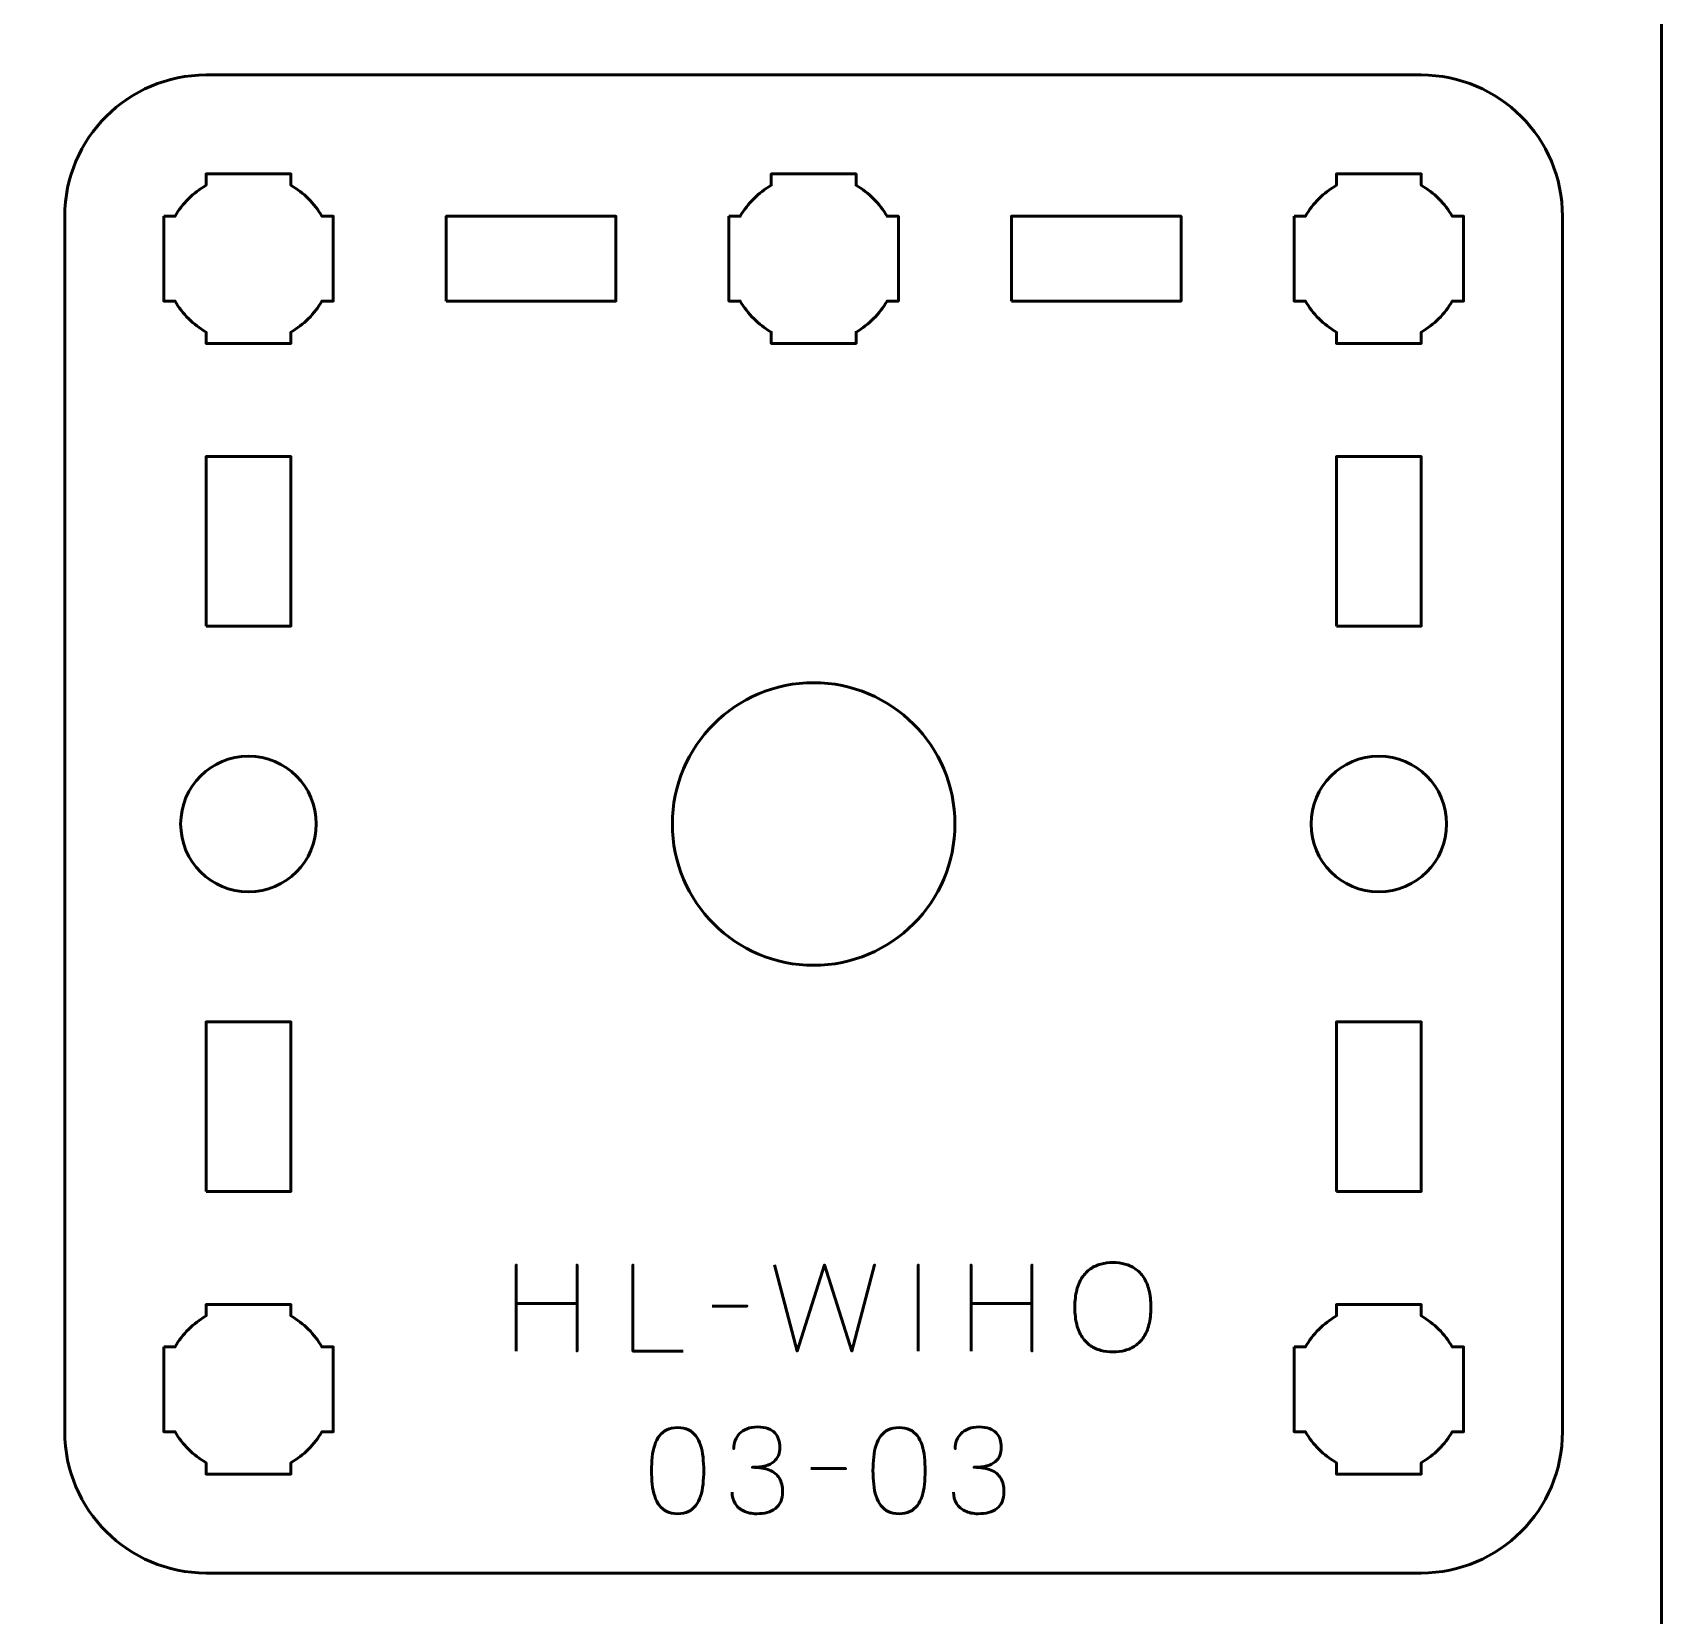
# Model space of a CAD drawing. Header units: centimetres. Extents: x -21 to 0, y -29.7 to 0.
# Drawn here: x -5.76 to 0, y -11.65 to -6.05 of the extents above; entities that cross this region are included whole.
import ezdxf

# ---------------------------------------------------------------- set-up
doc = ezdxf.new("R2010")
doc.units = ezdxf.units.CM
doc.header["$MEASUREMENT"] = 0
doc.layers.add('Layer 1', color=7, linetype='Continuous')

msp = doc.modelspace()

# ---------------------------------------------------------------- linework, layer by layer
at = {"layer": 'Layer 1', "lineweight": 53}
for points in [[(-5.15, -8.15), (-4.85, -8.15), (-4.85, -7.55), (-5.15, -7.55), (-5.15, -8.15)], [(-1.15, -8.15), (-0.85, -8.15), (-0.85, -7.55), (-1.15, -7.55), (-1.15, -8.15)], [(-5.15, -10.15), (-4.85, -10.15), (-4.85, -9.55), (-5.15, -9.55), (-5.15, -10.15)], [(-1.15, -10.15), (-0.85, -10.15), (-0.85, -9.55), (-1.15, -9.55), (-1.15, -10.15)]]:
    msp.add_lwpolyline(points, close=True, dxfattribs=at)
for centre in [(-5, -8.85), (-1, -8.85)]:
    msp.add_ellipse(centre, major_axis=(0, 0.24), ratio=1, dxfattribs=at)
at = {"layer": 'Layer 1', "color": 1, "lineweight": 53}
msp.add_open_spline([(-21.00003, -29.19995), (-21.00003, -29.19995), (-21.00003, -2.89992), (-21.00003, -2.89992), (-21.00003, -2.89992), (-21.00003, -2.81709), (-20.93286, -2.74992), (-20.85003, -2.74992), (-20.85003, -2.74992), (-20.7672, -2.74992), (-20.70003, -2.68275), (-20.70003, -2.59992), (-20.70003, -2.59992), (-20.70003, -2.51709), (-20.7672, -2.44992), (-20.85003, -2.44992), (-20.85003, -2.44992), (-20.93286, -2.44992), (-21.00003, -2.38275), (-21.00003, -2.29992), (-21.00003, -2.29992), (-21.00003, -2.21709), (-20.93286, -2.14992), (-20.85003, -2.14992), (-20.85003, -2.14992), (-20.7672, -2.14992), (-20.70003, -2.08275), (-20.70003, -1.99992), (-20.70003, -1.99992), (-20.70003, -1.91709), (-20.7672, -1.84992), (-20.85003, -1.84992), (-20.85003, -1.84992), (-20.93286, -1.84992), (-21.00003, -1.78275), (-21.00003, -1.69992), (-21.00003, -1.69992), (-21.00003, -1.61709), (-20.93286, -1.54992), (-20.85003, -1.54992), (-20.85003, -1.54992), (-20.7672, -1.54992), (-20.70003, -1.48275), (-20.70003, -1.39992), (-20.70003, -1.39992), (-20.70003, -1.31709), (-20.7672, -1.24992), (-20.85003, -1.24992), (-20.85003, -1.24992), (-20.93286, -1.24992), (-21.00003, -1.18275), (-21.00003, -1.09992), (-21.00003, -1.09992), (-21.00003, -1.09992), (-21.00003, -0.49992), (-21.00003, -0.49992), (-21.00003, -0.49992), (-21.00003, -0.22295), (-20.77694, 0.00004), (-20.49994, 0.00004), (-20.49994, 0.00004), (-20.49994, 0.00004), (-0.50008, 0.00004), (-0.50008, 0.00004), (-0.50008, 0.00004), (-0.22294, 0.00004), (0.00002, -0.22295), (0.00002, -0.49992), (0.00002, -0.49992), (0.00002, -0.49992), (0.00002, -29.19995), (0.00002, -29.19995), (0.00002, -29.19995), (0.00002, -29.47695), (-0.22294, -29.70004), (-0.50008, -29.70004), (-0.50008, -29.70004), (-0.50008, -29.70004), (-20.49994, -29.70004), (-20.49994, -29.70004), (-20.49994, -29.70004), (-20.77694, -29.70004), (-21.00003, -29.47695), (-21.00003, -29.19995)], degree=3, knots=[0, 0, 0, 0, 0.047619, 0.047619, 0.047619, 0.047619, 0.0952381, 0.0952381, 0.0952381, 0.0952381, 0.1428571, 0.1428571, 0.1428571, 0.1428571, 0.1904762, 0.1904762, 0.1904762, 0.1904762, 0.2380952, 0.2380952, 0.2380952, 0.2380952, 0.2857143, 0.2857143, 0.2857143, 0.2857143, 0.3333333, 0.3333333, 0.3333333, 0.3333333, 0.3809524, 0.3809524, 0.3809524, 0.3809524, 0.4285714, 0.4285714, 0.4285714, 0.4285714, 0.4761905, 0.4761905, 0.4761905, 0.4761905, 0.5238095, 0.5238095, 0.5238095, 0.5238095, 0.5714286, 0.5714286, 0.5714286, 0.5714286, 0.6190476, 0.6190476, 0.6190476, 0.6190476, 0.6666667, 0.6666667, 0.6666667, 0.6666667, 0.7142857, 0.7142857, 0.7142857, 0.7142857, 0.7619048, 0.7619048, 0.7619048, 0.7619048, 0.8095238, 0.8095238, 0.8095238, 0.8095238, 0.8571429, 0.8571429, 0.8571429, 0.8571429, 0.9047619, 0.9047619, 0.9047619, 0.9047619, 0.952381, 0.952381, 0.952381, 0.952381, 1, 1, 1, 1], dxfattribs=at)
at = {"layer": 'Layer 1', "color": 3, "lineweight": 53}
msp.add_open_spline([(-5.65, -11), (-5.65, -11), (-5.65, -6.7), (-5.65, -6.7), (-5.65, -6.7), (-5.65, -6.42391), (-5.42609, -6.2), (-5.15, -6.2), (-5.15, -6.2), (-5.15, -6.2), (-0.85, -6.2), (-0.85, -6.2), (-0.85, -6.2), (-0.57391, -6.2), (-0.35, -6.42391), (-0.35, -6.7), (-0.35, -6.7), (-0.35, -6.7), (-0.35, -11), (-0.35, -11), (-0.35, -11), (-0.35, -11.27609), (-0.57391, -11.5), (-0.85, -11.5), (-0.85, -11.5), (-0.85, -11.5), (-5.15, -11.5), (-5.15, -11.5), (-5.15, -11.5), (-5.42609, -11.5), (-5.65, -11.27609), (-5.65, -11)], degree=3, knots=[0, 0, 0, 0, 0.125, 0.125, 0.125, 0.125, 0.25, 0.25, 0.25, 0.25, 0.375, 0.375, 0.375, 0.375, 0.5, 0.5, 0.5, 0.5, 0.625, 0.625, 0.625, 0.625, 0.75, 0.75, 0.75, 0.75, 0.875, 0.875, 0.875, 0.875, 1, 1, 1, 1], dxfattribs=at)
at = {"layer": 'Layer 1', "lineweight": 53}
for points, knots in [([(-5.3, -6.7), (-5.3, -6.7), (-5.25985, -6.7), (-5.25985, -6.7), (-5.25985, -6.7), (-5.2335, -6.65447), (-5.19553, -6.6165), (-5.15, -6.59015), (-5.15, -6.59015), (-5.15, -6.59015), (-5.15, -6.55), (-5.15, -6.55), (-5.15, -6.55), (-5.15, -6.55), (-5, -6.55), (-5, -6.55), (-5, -6.55), (-5, -6.55), (-4.85, -6.55), (-4.85, -6.55), (-4.85, -6.55), (-4.85, -6.55), (-4.85, -6.59015), (-4.85, -6.59015), (-4.85, -6.59015), (-4.80447, -6.6165), (-4.7665, -6.65447), (-4.74015, -6.7), (-4.74015, -6.7), (-4.74015, -6.7), (-4.7, -6.7), (-4.7, -6.7), (-4.7, -6.7), (-4.7, -6.7), (-4.7, -6.85), (-4.7, -6.85), (-4.7, -6.85), (-4.7, -6.85), (-4.7, -7), (-4.7, -7), (-4.7, -7), (-4.7, -7), (-4.74015, -7), (-4.74015, -7), (-4.74015, -7), (-4.7665, -7.04553), (-4.80447, -7.0835), (-4.85, -7.10985), (-4.85, -7.10985), (-4.85, -7.10985), (-4.85, -7.15), (-4.85, -7.15), (-4.85, -7.15), (-4.85, -7.15), (-5, -7.15), (-5, -7.15), (-5, -7.15), (-5, -7.15), (-5.15, -7.15), (-5.15, -7.15), (-5.15, -7.15), (-5.15, -7.15), (-5.15, -7.10985), (-5.15, -7.10985), (-5.15, -7.10985), (-5.19553, -7.0835), (-5.2335, -7.04553), (-5.25985, -7), (-5.25985, -7), (-5.25985, -7), (-5.3, -7), (-5.3, -7), (-5.3, -7), (-5.3, -7), (-5.3, -6.85), (-5.3, -6.85), (-5.3, -6.85), (-5.3, -6.85), (-5.3, -6.7), (-5.3, -6.7)], [0, 0, 0, 0, 0.05, 0.05, 0.05, 0.05, 0.1, 0.1, 0.1, 0.1, 0.15, 0.15, 0.15, 0.15, 0.2, 0.2, 0.2, 0.2, 0.25, 0.25, 0.25, 0.25, 0.3, 0.3, 0.3, 0.3, 0.35, 0.35, 0.35, 0.35, 0.4, 0.4, 0.4, 0.4, 0.45, 0.45, 0.45, 0.45, 0.5, 0.5, 0.5, 0.5, 0.55, 0.55, 0.55, 0.55, 0.6, 0.6, 0.6, 0.6, 0.65, 0.65, 0.65, 0.65, 0.7, 0.7, 0.7, 0.7, 0.75, 0.75, 0.75, 0.75, 0.8, 0.8, 0.8, 0.8, 0.85, 0.85, 0.85, 0.85, 0.9, 0.9, 0.9, 0.9, 0.95, 0.95, 0.95, 0.95, 1, 1, 1, 1]), ([(-3.3, -6.7), (-3.3, -6.7), (-3.25985, -6.7), (-3.25985, -6.7), (-3.25985, -6.7), (-3.2335, -6.65447), (-3.19553, -6.6165), (-3.15, -6.59015), (-3.15, -6.59015), (-3.15, -6.59015), (-3.15, -6.55), (-3.15, -6.55), (-3.15, -6.55), (-3.15, -6.55), (-3, -6.55), (-3, -6.55), (-3, -6.55), (-3, -6.55), (-2.85, -6.55), (-2.85, -6.55), (-2.85, -6.55), (-2.85, -6.55), (-2.85, -6.59015), (-2.85, -6.59015), (-2.85, -6.59015), (-2.80447, -6.6165), (-2.7665, -6.65447), (-2.74015, -6.7), (-2.74015, -6.7), (-2.74015, -6.7), (-2.7, -6.7), (-2.7, -6.7), (-2.7, -6.7), (-2.7, -6.7), (-2.7, -6.85), (-2.7, -6.85), (-2.7, -6.85), (-2.7, -6.85), (-2.7, -7), (-2.7, -7), (-2.7, -7), (-2.7, -7), (-2.74015, -7), (-2.74015, -7), (-2.74015, -7), (-2.7665, -7.04553), (-2.80447, -7.0835), (-2.85, -7.10985), (-2.85, -7.10985), (-2.85, -7.10985), (-2.85, -7.15), (-2.85, -7.15), (-2.85, -7.15), (-2.85, -7.15), (-3, -7.15), (-3, -7.15), (-3, -7.15), (-3, -7.15), (-3.15, -7.15), (-3.15, -7.15), (-3.15, -7.15), (-3.15, -7.15), (-3.15, -7.10985), (-3.15, -7.10985), (-3.15, -7.10985), (-3.19553, -7.0835), (-3.2335, -7.04553), (-3.25985, -7), (-3.25985, -7), (-3.25985, -7), (-3.3, -7), (-3.3, -7), (-3.3, -7), (-3.3, -7), (-3.3, -6.85), (-3.3, -6.85), (-3.3, -6.85), (-3.3, -6.85), (-3.3, -6.7), (-3.3, -6.7)], [0, 0, 0, 0, 0.05, 0.05, 0.05, 0.05, 0.1, 0.1, 0.1, 0.1, 0.15, 0.15, 0.15, 0.15, 0.2, 0.2, 0.2, 0.2, 0.25, 0.25, 0.25, 0.25, 0.3, 0.3, 0.3, 0.3, 0.35, 0.35, 0.35, 0.35, 0.4, 0.4, 0.4, 0.4, 0.45, 0.45, 0.45, 0.45, 0.5, 0.5, 0.5, 0.5, 0.55, 0.55, 0.55, 0.55, 0.6, 0.6, 0.6, 0.6, 0.65, 0.65, 0.65, 0.65, 0.7, 0.7, 0.7, 0.7, 0.75, 0.75, 0.75, 0.75, 0.8, 0.8, 0.8, 0.8, 0.85, 0.85, 0.85, 0.85, 0.9, 0.9, 0.9, 0.9, 0.95, 0.95, 0.95, 0.95, 1, 1, 1, 1]), ([(-1.3, -6.7), (-1.3, -6.7), (-1.25985, -6.7), (-1.25985, -6.7), (-1.25985, -6.7), (-1.2335, -6.65447), (-1.19553, -6.6165), (-1.15, -6.59015), (-1.15, -6.59015), (-1.15, -6.59015), (-1.15, -6.55), (-1.15, -6.55), (-1.15, -6.55), (-1.15, -6.55), (-1, -6.55), (-1, -6.55), (-1, -6.55), (-1, -6.55), (-0.85, -6.55), (-0.85, -6.55), (-0.85, -6.55), (-0.85, -6.55), (-0.85, -6.59015), (-0.85, -6.59015), (-0.85, -6.59015), (-0.80447, -6.6165), (-0.7665, -6.65447), (-0.74015, -6.7), (-0.74015, -6.7), (-0.74015, -6.7), (-0.7, -6.7), (-0.7, -6.7), (-0.7, -6.7), (-0.7, -6.7), (-0.7, -6.85), (-0.7, -6.85), (-0.7, -6.85), (-0.7, -6.85), (-0.7, -7), (-0.7, -7), (-0.7, -7), (-0.7, -7), (-0.74015, -7), (-0.74015, -7), (-0.74015, -7), (-0.7665, -7.04553), (-0.80447, -7.0835), (-0.85, -7.10985), (-0.85, -7.10985), (-0.85, -7.10985), (-0.85, -7.15), (-0.85, -7.15), (-0.85, -7.15), (-0.85, -7.15), (-1, -7.15), (-1, -7.15), (-1, -7.15), (-1, -7.15), (-1.15, -7.15), (-1.15, -7.15), (-1.15, -7.15), (-1.15, -7.15), (-1.15, -7.10985), (-1.15, -7.10985), (-1.15, -7.10985), (-1.19553, -7.0835), (-1.2335, -7.04553), (-1.25985, -7), (-1.25985, -7), (-1.25985, -7), (-1.3, -7), (-1.3, -7), (-1.3, -7), (-1.3, -7), (-1.3, -6.85), (-1.3, -6.85), (-1.3, -6.85), (-1.3, -6.85), (-1.3, -6.7), (-1.3, -6.7)], [0, 0, 0, 0, 0.05, 0.05, 0.05, 0.05, 0.1, 0.1, 0.1, 0.1, 0.15, 0.15, 0.15, 0.15, 0.2, 0.2, 0.2, 0.2, 0.25, 0.25, 0.25, 0.25, 0.3, 0.3, 0.3, 0.3, 0.35, 0.35, 0.35, 0.35, 0.4, 0.4, 0.4, 0.4, 0.45, 0.45, 0.45, 0.45, 0.5, 0.5, 0.5, 0.5, 0.55, 0.55, 0.55, 0.55, 0.6, 0.6, 0.6, 0.6, 0.65, 0.65, 0.65, 0.65, 0.7, 0.7, 0.7, 0.7, 0.75, 0.75, 0.75, 0.75, 0.8, 0.8, 0.8, 0.8, 0.85, 0.85, 0.85, 0.85, 0.9, 0.9, 0.9, 0.9, 0.95, 0.95, 0.95, 0.95, 1, 1, 1, 1]), ([(-4.3, -7), (-4.3, -7), (-4.3, -6.7), (-4.3, -6.7), (-4.3, -6.7), (-4.3, -6.7), (-3.7, -6.7), (-3.7, -6.7), (-3.7, -6.7), (-3.7, -6.7), (-3.7, -7), (-3.7, -7), (-3.7, -7), (-3.7, -7), (-4.3, -7), (-4.3, -7)], [0, 0, 0, 0, 0.25, 0.25, 0.25, 0.25, 0.5, 0.5, 0.5, 0.5, 0.75, 0.75, 0.75, 0.75, 1, 1, 1, 1]), ([(-2.3, -7), (-2.3, -7), (-2.3, -6.7), (-2.3, -6.7), (-2.3, -6.7), (-2.3, -6.7), (-1.7, -6.7), (-1.7, -6.7), (-1.7, -6.7), (-1.7, -6.7), (-1.7, -7), (-1.7, -7), (-1.7, -7), (-1.7, -7), (-2.3, -7), (-2.3, -7)], [0, 0, 0, 0, 0.25, 0.25, 0.25, 0.25, 0.5, 0.5, 0.5, 0.5, 0.75, 0.75, 0.75, 0.75, 1, 1, 1, 1]), ([(-2.50001, -8.85), (-2.50001, -9.1261), (-2.72392, -9.35001), (-3, -9.35001), (-3, -9.35001), (-3.27611, -9.35001), (-3.50001, -9.1261), (-3.50001, -8.85), (-3.50001, -8.85), (-3.50001, -8.57391), (-3.27611, -8.35001), (-3, -8.35001), (-3, -8.35001), (-2.72392, -8.35001), (-2.50001, -8.57391), (-2.50001, -8.85)], [0, 0, 0, 0, 0.25, 0.25, 0.25, 0.25, 0.5, 0.5, 0.5, 0.5, 0.75, 0.75, 0.75, 0.75, 1, 1, 1, 1]), ([(-5.3, -10.7), (-5.3, -10.7), (-5.25985, -10.7), (-5.25985, -10.7), (-5.25985, -10.7), (-5.2335, -10.65447), (-5.19553, -10.6165), (-5.15, -10.59015), (-5.15, -10.59015), (-5.15, -10.59015), (-5.15, -10.55), (-5.15, -10.55), (-5.15, -10.55), (-5.15, -10.55), (-5, -10.55), (-5, -10.55), (-5, -10.55), (-5, -10.55), (-4.85, -10.55), (-4.85, -10.55), (-4.85, -10.55), (-4.85, -10.55), (-4.85, -10.59015), (-4.85, -10.59015), (-4.85, -10.59015), (-4.80447, -10.6165), (-4.7665, -10.65447), (-4.74015, -10.7), (-4.74015, -10.7), (-4.74015, -10.7), (-4.7, -10.7), (-4.7, -10.7), (-4.7, -10.7), (-4.7, -10.7), (-4.7, -10.85), (-4.7, -10.85), (-4.7, -10.85), (-4.7, -10.85), (-4.7, -11), (-4.7, -11), (-4.7, -11), (-4.7, -11), (-4.74015, -11), (-4.74015, -11), (-4.74015, -11), (-4.7665, -11.04553), (-4.80447, -11.0835), (-4.85, -11.10985), (-4.85, -11.10985), (-4.85, -11.10985), (-4.85, -11.15), (-4.85, -11.15), (-4.85, -11.15), (-4.85, -11.15), (-5, -11.15), (-5, -11.15), (-5, -11.15), (-5, -11.15), (-5.15, -11.15), (-5.15, -11.15), (-5.15, -11.15), (-5.15, -11.15), (-5.15, -11.10985), (-5.15, -11.10985), (-5.15, -11.10985), (-5.19553, -11.0835), (-5.2335, -11.04553), (-5.25985, -11), (-5.25985, -11), (-5.25985, -11), (-5.3, -11), (-5.3, -11), (-5.3, -11), (-5.3, -11), (-5.3, -10.85), (-5.3, -10.85), (-5.3, -10.85), (-5.3, -10.85), (-5.3, -10.7), (-5.3, -10.7)], [0, 0, 0, 0, 0.05, 0.05, 0.05, 0.05, 0.1, 0.1, 0.1, 0.1, 0.15, 0.15, 0.15, 0.15, 0.2, 0.2, 0.2, 0.2, 0.25, 0.25, 0.25, 0.25, 0.3, 0.3, 0.3, 0.3, 0.35, 0.35, 0.35, 0.35, 0.4, 0.4, 0.4, 0.4, 0.45, 0.45, 0.45, 0.45, 0.5, 0.5, 0.5, 0.5, 0.55, 0.55, 0.55, 0.55, 0.6, 0.6, 0.6, 0.6, 0.65, 0.65, 0.65, 0.65, 0.7, 0.7, 0.7, 0.7, 0.75, 0.75, 0.75, 0.75, 0.8, 0.8, 0.8, 0.8, 0.85, 0.85, 0.85, 0.85, 0.9, 0.9, 0.9, 0.9, 0.95, 0.95, 0.95, 0.95, 1, 1, 1, 1]), ([(-1.3, -10.7), (-1.3, -10.7), (-1.25985, -10.7), (-1.25985, -10.7), (-1.25985, -10.7), (-1.2335, -10.65447), (-1.19553, -10.6165), (-1.15, -10.59015), (-1.15, -10.59015), (-1.15, -10.59015), (-1.15, -10.55), (-1.15, -10.55), (-1.15, -10.55), (-1.15, -10.55), (-1, -10.55), (-1, -10.55), (-1, -10.55), (-1, -10.55), (-0.85, -10.55), (-0.85, -10.55), (-0.85, -10.55), (-0.85, -10.55), (-0.85, -10.59015), (-0.85, -10.59015), (-0.85, -10.59015), (-0.80447, -10.6165), (-0.7665, -10.65447), (-0.74015, -10.7), (-0.74015, -10.7), (-0.74015, -10.7), (-0.7, -10.7), (-0.7, -10.7), (-0.7, -10.7), (-0.7, -10.7), (-0.7, -10.85), (-0.7, -10.85), (-0.7, -10.85), (-0.7, -10.85), (-0.7, -11), (-0.7, -11), (-0.7, -11), (-0.7, -11), (-0.74015, -11), (-0.74015, -11), (-0.74015, -11), (-0.7665, -11.04553), (-0.80447, -11.0835), (-0.85, -11.10985), (-0.85, -11.10985), (-0.85, -11.10985), (-0.85, -11.15), (-0.85, -11.15), (-0.85, -11.15), (-0.85, -11.15), (-1, -11.15), (-1, -11.15), (-1, -11.15), (-1, -11.15), (-1.15, -11.15), (-1.15, -11.15), (-1.15, -11.15), (-1.15, -11.15), (-1.15, -11.10985), (-1.15, -11.10985), (-1.15, -11.10985), (-1.19553, -11.0835), (-1.2335, -11.04553), (-1.25985, -11), (-1.25985, -11), (-1.25985, -11), (-1.3, -11), (-1.3, -11), (-1.3, -11), (-1.3, -11), (-1.3, -10.85), (-1.3, -10.85), (-1.3, -10.85), (-1.3, -10.85), (-1.3, -10.7), (-1.3, -10.7)], [0, 0, 0, 0, 0.05, 0.05, 0.05, 0.05, 0.1, 0.1, 0.1, 0.1, 0.15, 0.15, 0.15, 0.15, 0.2, 0.2, 0.2, 0.2, 0.25, 0.25, 0.25, 0.25, 0.3, 0.3, 0.3, 0.3, 0.35, 0.35, 0.35, 0.35, 0.4, 0.4, 0.4, 0.4, 0.45, 0.45, 0.45, 0.45, 0.5, 0.5, 0.5, 0.5, 0.55, 0.55, 0.55, 0.55, 0.6, 0.6, 0.6, 0.6, 0.65, 0.65, 0.65, 0.65, 0.7, 0.7, 0.7, 0.7, 0.75, 0.75, 0.75, 0.75, 0.8, 0.8, 0.8, 0.8, 0.85, 0.85, 0.85, 0.85, 0.9, 0.9, 0.9, 0.9, 0.95, 0.95, 0.95, 0.95, 1, 1, 1, 1])]:
    msp.add_open_spline(points, degree=3, knots=knots, dxfattribs=at)
at = {"layer": 'Layer 1', "color": 5, "lineweight": 53}
for points, knots in [([(-4.05261, -10.71494), (-4.05261, -10.71494), (-4.05261, -10.54603), (-4.05261, -10.54603), (-4.05261, -10.54603), (-4.05261, -10.54603), (-3.83714, -10.54603), (-3.83714, -10.54603), (-3.83714, -10.54603), (-3.83714, -10.54603), (-3.83714, -10.71494), (-3.83714, -10.71494), (-3.83714, -10.71494), (-3.83714, -10.71494), (-3.83714, -10.41014), (-3.83714, -10.41014), (-3.83714, -10.41014), (-3.83714, -10.41014), (-3.83714, -10.54603), (-3.83714, -10.54603), (-3.83714, -10.54603), (-3.83714, -10.54603), (-4.05261, -10.54603), (-4.05261, -10.54603), (-4.05261, -10.54603), (-4.05261, -10.54603), (-4.05261, -10.41014), (-4.05261, -10.41014), (-4.05261, -10.41014), (-4.05261, -10.41014), (-4.05261, -10.71494), (-4.05261, -10.71494)], [0, 0, 0, 0, 0.125, 0.125, 0.125, 0.125, 0.25, 0.25, 0.25, 0.25, 0.375, 0.375, 0.375, 0.375, 0.5, 0.5, 0.5, 0.5, 0.625, 0.625, 0.625, 0.625, 0.75, 0.75, 0.75, 0.75, 0.875, 0.875, 0.875, 0.875, 1, 1, 1, 1]), ([(-3.46122, -10.71494), (-3.46122, -10.71494), (-3.63944, -10.71494), (-3.63944, -10.71494), (-3.63944, -10.71494), (-3.63944, -10.71494), (-3.63944, -10.40972), (-3.63944, -10.40972), (-3.63944, -10.40972), (-3.63944, -10.40972), (-3.63944, -10.71494), (-3.63944, -10.71494), (-3.63944, -10.71494), (-3.63944, -10.71494), (-3.46122, -10.71494), (-3.46122, -10.71494)], [0, 0, 0, 0, 0.25, 0.25, 0.25, 0.25, 0.5, 0.5, 0.5, 0.5, 0.75, 0.75, 0.75, 0.75, 1, 1, 1, 1]), ([(-3.13907, -10.40972), (-3.13907, -10.40972), (-3.05864, -10.71494), (-3.05864, -10.71494), (-3.05864, -10.71494), (-3.05864, -10.71494), (-2.9617, -10.40972), (-2.9617, -10.40972), (-2.9617, -10.40972), (-2.9617, -10.40972), (-2.86475, -10.71494), (-2.86475, -10.71494), (-2.86475, -10.71494), (-2.86475, -10.71494), (-2.78432, -10.40972), (-2.78432, -10.40972), (-2.78432, -10.40972), (-2.78432, -10.40972), (-2.86475, -10.71494), (-2.86475, -10.71494), (-2.86475, -10.71494), (-2.86475, -10.71494), (-2.9617, -10.40972), (-2.9617, -10.40972), (-2.9617, -10.40972), (-2.9617, -10.40972), (-3.05864, -10.71494), (-3.05864, -10.71494), (-3.05864, -10.71494), (-3.05864, -10.71494), (-3.13907, -10.40972), (-3.13907, -10.40972)], [0, 0, 0, 0, 0.125, 0.125, 0.125, 0.125, 0.25, 0.25, 0.25, 0.25, 0.375, 0.375, 0.375, 0.375, 0.5, 0.5, 0.5, 0.5, 0.625, 0.625, 0.625, 0.625, 0.75, 0.75, 0.75, 0.75, 0.875, 0.875, 0.875, 0.875, 1, 1, 1, 1]), ([(-2.6298, -10.71494), (-2.6298, -10.71494), (-2.6298, -10.40972), (-2.6298, -10.40972), (-2.6298, -10.40972), (-2.6298, -10.40972), (-2.6298, -10.71494), (-2.6298, -10.71494)], [0, 0, 0, 0, 0.5, 0.5, 0.5, 0.5, 1, 1, 1, 1]), ([(-2.44311, -10.71494), (-2.44311, -10.71494), (-2.44311, -10.54603), (-2.44311, -10.54603), (-2.44311, -10.54603), (-2.44311, -10.54603), (-2.22764, -10.54603), (-2.22764, -10.54603), (-2.22764, -10.54603), (-2.22764, -10.54603), (-2.22764, -10.71494), (-2.22764, -10.71494), (-2.22764, -10.71494), (-2.22764, -10.71494), (-2.22764, -10.41014), (-2.22764, -10.41014), (-2.22764, -10.41014), (-2.22764, -10.41014), (-2.22764, -10.54603), (-2.22764, -10.54603), (-2.22764, -10.54603), (-2.22764, -10.54603), (-2.44311, -10.54603), (-2.44311, -10.54603), (-2.44311, -10.54603), (-2.44311, -10.54603), (-2.44311, -10.41014), (-2.44311, -10.41014), (-2.44311, -10.41014), (-2.44311, -10.41014), (-2.44311, -10.71494), (-2.44311, -10.71494)], [0, 0, 0, 0, 0.125, 0.125, 0.125, 0.125, 0.25, 0.25, 0.25, 0.25, 0.375, 0.375, 0.375, 0.375, 0.5, 0.5, 0.5, 0.5, 0.625, 0.625, 0.625, 0.625, 0.75, 0.75, 0.75, 0.75, 0.875, 0.875, 0.875, 0.875, 1, 1, 1, 1]), ([(-1.94104, -10.71748), (-1.92615, -10.71755), (-1.91204, -10.71579), (-1.89857, -10.71233), (-1.89857, -10.71233), (-1.88516, -10.7088), (-1.87289, -10.7033), (-1.86167, -10.69568), (-1.86167, -10.69568), (-1.85045, -10.68813), (-1.84071, -10.67818), (-1.83246, -10.6659), (-1.83246, -10.6659), (-1.8242, -10.65363), (-1.81785, -10.63874), (-1.81334, -10.62124), (-1.81334, -10.62124), (-1.80875, -10.60375), (-1.80649, -10.58335), (-1.80642, -10.56), (-1.80642, -10.56), (-1.80649, -10.53665), (-1.80875, -10.51626), (-1.81334, -10.49869), (-1.81334, -10.49869), (-1.81785, -10.48112), (-1.8242, -10.46616), (-1.83246, -10.45382), (-1.83246, -10.45382), (-1.84071, -10.44147), (-1.85045, -10.43145), (-1.86167, -10.42376), (-1.86167, -10.42376), (-1.87289, -10.41607), (-1.88516, -10.4105), (-1.89857, -10.4069), (-1.89857, -10.4069), (-1.91204, -10.40337), (-1.92615, -10.40161), (-1.94104, -10.40168), (-1.94104, -10.40168), (-1.95593, -10.40161), (-1.97004, -10.40337), (-1.98352, -10.4069), (-1.98352, -10.4069), (-1.99692, -10.4105), (-2.0092, -10.41607), (-2.02042, -10.42376), (-2.02042, -10.42376), (-2.03163, -10.43145), (-2.04137, -10.44147), (-2.04963, -10.45382), (-2.04963, -10.45382), (-2.05788, -10.46616), (-2.06423, -10.48112), (-2.06875, -10.49869), (-2.06875, -10.49869), (-2.07333, -10.51626), (-2.07559, -10.53665), (-2.07566, -10.56), (-2.07566, -10.56), (-2.07559, -10.58335), (-2.07333, -10.60375), (-2.06875, -10.62124), (-2.06875, -10.62124), (-2.06423, -10.63874), (-2.05788, -10.65363), (-2.04963, -10.6659), (-2.04963, -10.6659), (-2.04137, -10.67818), (-2.03163, -10.68813), (-2.02042, -10.69568), (-2.02042, -10.69568), (-2.0092, -10.7033), (-1.99692, -10.7088), (-1.98352, -10.71233), (-1.98352, -10.71233), (-1.97004, -10.71579), (-1.95593, -10.71755), (-1.94104, -10.71748)], [0, 0, 0, 0, 0.05, 0.05, 0.05, 0.05, 0.1, 0.1, 0.1, 0.1, 0.15, 0.15, 0.15, 0.15, 0.2, 0.2, 0.2, 0.2, 0.25, 0.25, 0.25, 0.25, 0.3, 0.3, 0.3, 0.3, 0.35, 0.35, 0.35, 0.35, 0.4, 0.4, 0.4, 0.4, 0.45, 0.45, 0.45, 0.45, 0.5, 0.5, 0.5, 0.5, 0.55, 0.55, 0.55, 0.55, 0.6, 0.6, 0.6, 0.6, 0.65, 0.65, 0.65, 0.65, 0.7, 0.7, 0.7, 0.7, 0.75, 0.75, 0.75, 0.75, 0.8, 0.8, 0.8, 0.8, 0.85, 0.85, 0.85, 0.85, 0.9, 0.9, 0.9, 0.9, 0.95, 0.95, 0.95, 0.95, 1, 1, 1, 1]), ([(-1.94104, -10.71748), (-1.92615, -10.71755), (-1.91204, -10.71579), (-1.89857, -10.71233), (-1.89857, -10.71233), (-1.88516, -10.7088), (-1.87289, -10.7033), (-1.86167, -10.69568), (-1.86167, -10.69568), (-1.85045, -10.68813), (-1.84071, -10.67818), (-1.83246, -10.6659), (-1.83246, -10.6659), (-1.8242, -10.65363), (-1.81785, -10.63874), (-1.81334, -10.62124), (-1.81334, -10.62124), (-1.80875, -10.60375), (-1.80649, -10.58335), (-1.80642, -10.56), (-1.80642, -10.56), (-1.80649, -10.53665), (-1.80875, -10.51626), (-1.81334, -10.49869), (-1.81334, -10.49869), (-1.81785, -10.48112), (-1.8242, -10.46616), (-1.83246, -10.45382), (-1.83246, -10.45382), (-1.84071, -10.44147), (-1.85045, -10.43145), (-1.86167, -10.42376), (-1.86167, -10.42376), (-1.87289, -10.41607), (-1.88516, -10.4105), (-1.89857, -10.4069), (-1.89857, -10.4069), (-1.91204, -10.40337), (-1.92615, -10.40161), (-1.94104, -10.40168), (-1.94104, -10.40168), (-1.95593, -10.40161), (-1.97004, -10.40337), (-1.98352, -10.4069), (-1.98352, -10.4069), (-1.99692, -10.4105), (-2.0092, -10.41607), (-2.02042, -10.42376), (-2.02042, -10.42376), (-2.03163, -10.43145), (-2.04137, -10.44147), (-2.04963, -10.45382), (-2.04963, -10.45382), (-2.05788, -10.46616), (-2.06423, -10.48112), (-2.06875, -10.49869), (-2.06875, -10.49869), (-2.07333, -10.51626), (-2.07559, -10.53665), (-2.07566, -10.56), (-2.07566, -10.56), (-2.07559, -10.58335), (-2.07333, -10.60375), (-2.06875, -10.62124), (-2.06875, -10.62124), (-2.06423, -10.63874), (-2.05788, -10.65363), (-2.04963, -10.6659), (-2.04963, -10.6659), (-2.04137, -10.67818), (-2.03163, -10.68813), (-2.02042, -10.69568), (-2.02042, -10.69568), (-2.0092, -10.7033), (-1.99692, -10.7088), (-1.98352, -10.71233), (-1.98352, -10.71233), (-1.97004, -10.71579), (-1.95593, -10.71755), (-1.94104, -10.71748)], [0, 0, 0, 0, 0.05, 0.05, 0.05, 0.05, 0.1, 0.1, 0.1, 0.1, 0.15, 0.15, 0.15, 0.15, 0.2, 0.2, 0.2, 0.2, 0.25, 0.25, 0.25, 0.25, 0.3, 0.3, 0.3, 0.3, 0.35, 0.35, 0.35, 0.35, 0.4, 0.4, 0.4, 0.4, 0.45, 0.45, 0.45, 0.45, 0.5, 0.5, 0.5, 0.5, 0.55, 0.55, 0.55, 0.55, 0.6, 0.6, 0.6, 0.6, 0.65, 0.65, 0.65, 0.65, 0.7, 0.7, 0.7, 0.7, 0.75, 0.75, 0.75, 0.75, 0.8, 0.8, 0.8, 0.8, 0.85, 0.85, 0.85, 0.85, 0.9, 0.9, 0.9, 0.9, 0.95, 0.95, 0.95, 0.95, 1, 1, 1, 1]), ([(-3.3592, -10.55534), (-3.3592, -10.55534), (-3.23601, -10.55534), (-3.23601, -10.55534), (-3.23601, -10.55534), (-3.23601, -10.55534), (-3.3592, -10.55534), (-3.3592, -10.55534)], [0, 0, 0, 0, 0.5, 0.5, 0.5, 0.5, 1, 1, 1, 1]), ([(-3.48132, -11.29025), (-3.46651, -11.29018), (-3.45374, -11.28757), (-3.44308, -11.28249), (-3.44308, -11.28249), (-3.4325, -11.27741), (-3.42368, -11.27014), (-3.41663, -11.2609), (-3.41663, -11.2609), (-3.40964, -11.25159), (-3.40414, -11.24058), (-3.40005, -11.22788), (-3.40005, -11.22788), (-3.39602, -11.21518), (-3.39313, -11.20128), (-3.39151, -11.18604), (-3.39151, -11.18604), (-3.38981, -11.1708), (-3.38897, -11.15478), (-3.38904, -11.13785), (-3.38904, -11.13785), (-3.38897, -11.12099), (-3.38981, -11.10497), (-3.39151, -11.0898), (-3.39151, -11.0898), (-3.39313, -11.07463), (-3.39602, -11.06066), (-3.40005, -11.04796), (-3.40005, -11.04796), (-3.40414, -11.03533), (-3.40964, -11.02433), (-3.41663, -11.01494), (-3.41663, -11.01494), (-3.42368, -11.00563), (-3.4325, -10.99836), (-3.44308, -10.99328), (-3.44308, -10.99328), (-3.45374, -10.98813), (-3.46651, -10.98552), (-3.48132, -10.98545), (-3.48132, -10.98545), (-3.49614, -10.98552), (-3.50891, -10.98813), (-3.51957, -10.99328), (-3.51957, -10.99328), (-3.53015, -10.99836), (-3.53897, -11.00563), (-3.54602, -11.01494), (-3.54602, -11.01494), (-3.55301, -11.02433), (-3.55851, -11.03533), (-3.5626, -11.04796), (-3.5626, -11.04796), (-3.56663, -11.06066), (-3.56952, -11.07463), (-3.57114, -11.0898), (-3.57114, -11.0898), (-3.57283, -11.10497), (-3.57368, -11.12099), (-3.57361, -11.13785), (-3.57361, -11.13785), (-3.57368, -11.15478), (-3.57283, -11.1708), (-3.57114, -11.18604), (-3.57114, -11.18604), (-3.56952, -11.20128), (-3.56663, -11.21518), (-3.5626, -11.22788), (-3.5626, -11.22788), (-3.55851, -11.24058), (-3.55301, -11.25159), (-3.54602, -11.2609), (-3.54602, -11.2609), (-3.53897, -11.27014), (-3.53015, -11.27741), (-3.51957, -11.28249), (-3.51957, -11.28249), (-3.50891, -11.28757), (-3.49614, -11.29018), (-3.48132, -11.29025)], [0, 0, 0, 0, 0.05, 0.05, 0.05, 0.05, 0.1, 0.1, 0.1, 0.1, 0.15, 0.15, 0.15, 0.15, 0.2, 0.2, 0.2, 0.2, 0.25, 0.25, 0.25, 0.25, 0.3, 0.3, 0.3, 0.3, 0.35, 0.35, 0.35, 0.35, 0.4, 0.4, 0.4, 0.4, 0.45, 0.45, 0.45, 0.45, 0.5, 0.5, 0.5, 0.5, 0.55, 0.55, 0.55, 0.55, 0.6, 0.6, 0.6, 0.6, 0.65, 0.65, 0.65, 0.65, 0.7, 0.7, 0.7, 0.7, 0.75, 0.75, 0.75, 0.75, 0.8, 0.8, 0.8, 0.8, 0.85, 0.85, 0.85, 0.85, 0.9, 0.9, 0.9, 0.9, 0.95, 0.95, 0.95, 0.95, 1, 1, 1, 1]), ([(-3.48132, -11.29025), (-3.46651, -11.29018), (-3.45374, -11.28757), (-3.44308, -11.28249), (-3.44308, -11.28249), (-3.4325, -11.27741), (-3.42368, -11.27014), (-3.41663, -11.2609), (-3.41663, -11.2609), (-3.40964, -11.25159), (-3.40414, -11.24058), (-3.40005, -11.22788), (-3.40005, -11.22788), (-3.39602, -11.21518), (-3.39313, -11.20128), (-3.39151, -11.18604), (-3.39151, -11.18604), (-3.38981, -11.1708), (-3.38897, -11.15478), (-3.38904, -11.13785), (-3.38904, -11.13785), (-3.38897, -11.12099), (-3.38981, -11.10497), (-3.39151, -11.0898), (-3.39151, -11.0898), (-3.39313, -11.07463), (-3.39602, -11.06066), (-3.40005, -11.04796), (-3.40005, -11.04796), (-3.40414, -11.03533), (-3.40964, -11.02433), (-3.41663, -11.01494), (-3.41663, -11.01494), (-3.42368, -11.00563), (-3.4325, -10.99836), (-3.44308, -10.99328), (-3.44308, -10.99328), (-3.45374, -10.98813), (-3.46651, -10.98552), (-3.48132, -10.98545), (-3.48132, -10.98545), (-3.49614, -10.98552), (-3.50891, -10.98813), (-3.51957, -10.99328), (-3.51957, -10.99328), (-3.53015, -10.99836), (-3.53897, -11.00563), (-3.54602, -11.01494), (-3.54602, -11.01494), (-3.55301, -11.02433), (-3.55851, -11.03533), (-3.5626, -11.04796), (-3.5626, -11.04796), (-3.56663, -11.06066), (-3.56952, -11.07463), (-3.57114, -11.0898), (-3.57114, -11.0898), (-3.57283, -11.10497), (-3.57368, -11.12099), (-3.57361, -11.13785), (-3.57361, -11.13785), (-3.57368, -11.15478), (-3.57283, -11.1708), (-3.57114, -11.18604), (-3.57114, -11.18604), (-3.56952, -11.20128), (-3.56663, -11.21518), (-3.5626, -11.22788), (-3.5626, -11.22788), (-3.55851, -11.24058), (-3.55301, -11.25159), (-3.54602, -11.2609), (-3.54602, -11.2609), (-3.53897, -11.27014), (-3.53015, -11.27741), (-3.51957, -11.28249), (-3.51957, -11.28249), (-3.50891, -11.28757), (-3.49614, -11.29018), (-3.48132, -11.29025)], [0, 0, 0, 0, 0.05, 0.05, 0.05, 0.05, 0.1, 0.1, 0.1, 0.1, 0.15, 0.15, 0.15, 0.15, 0.2, 0.2, 0.2, 0.2, 0.25, 0.25, 0.25, 0.25, 0.3, 0.3, 0.3, 0.3, 0.35, 0.35, 0.35, 0.35, 0.4, 0.4, 0.4, 0.4, 0.45, 0.45, 0.45, 0.45, 0.5, 0.5, 0.5, 0.5, 0.55, 0.55, 0.55, 0.55, 0.6, 0.6, 0.6, 0.6, 0.65, 0.65, 0.65, 0.65, 0.7, 0.7, 0.7, 0.7, 0.75, 0.75, 0.75, 0.75, 0.8, 0.8, 0.8, 0.8, 0.85, 0.85, 0.85, 0.85, 0.9, 0.9, 0.9, 0.9, 0.95, 0.95, 0.95, 0.95, 1, 1, 1, 1]), ([(-3.28871, -11.21363), (-3.28864, -11.22887), (-3.28511, -11.24213), (-3.27813, -11.25363), (-3.27813, -11.25363), (-3.27114, -11.26506), (-3.26119, -11.27402), (-3.24821, -11.28044), (-3.24821, -11.28044), (-3.23523, -11.28686), (-3.21964, -11.29011), (-3.2015, -11.29025), (-3.2015, -11.29025), (-3.18789, -11.29025), (-3.17554, -11.28884), (-3.16432, -11.28588), (-3.16432, -11.28588), (-3.15317, -11.28291), (-3.14358, -11.27833), (-3.13546, -11.27205), (-3.13546, -11.27205), (-3.12735, -11.26577), (-3.12114, -11.25765), (-3.1167, -11.24778), (-3.1167, -11.24778), (-3.11232, -11.23783), (-3.11014, -11.2259), (-3.11007, -11.21193), (-3.11007, -11.21193), (-3.10999, -11.19331), (-3.1138, -11.17757), (-3.12135, -11.1648), (-3.12135, -11.1648), (-3.1289, -11.15203), (-3.14062, -11.14244), (-3.15635, -11.13588), (-3.15635, -11.13588), (-3.17208, -11.12931), (-3.19226, -11.126), (-3.21674, -11.126), (-3.21674, -11.126), (-3.19847, -11.12607), (-3.18316, -11.12438), (-3.17067, -11.12092), (-3.17067, -11.12092), (-3.15825, -11.11746), (-3.14831, -11.11259), (-3.14083, -11.10624), (-3.14083, -11.10624), (-3.13335, -11.09996), (-3.12792, -11.09248), (-3.12467, -11.08388), (-3.12467, -11.08388), (-3.12135, -11.07534), (-3.11973, -11.06596), (-3.1198, -11.05573), (-3.1198, -11.05573), (-3.11973, -11.04549), (-3.12114, -11.03604), (-3.12396, -11.02729), (-3.12396, -11.02729), (-3.12672, -11.01854), (-3.13123, -11.01085), (-3.13737, -11.00429), (-3.13737, -11.00429), (-3.14351, -10.99773), (-3.15162, -10.99258), (-3.16157, -10.98891), (-3.16157, -10.98891), (-3.17159, -10.98524), (-3.1838, -10.98341), (-3.19812, -10.98334), (-3.19812, -10.98334), (-3.21237, -10.98341), (-3.22486, -10.98552), (-3.23544, -10.98962), (-3.23544, -10.98962), (-3.2461, -10.99371), (-3.25484, -10.99928), (-3.2619, -11.00641), (-3.2619, -11.00641), (-3.26888, -11.01353), (-3.27411, -11.02165), (-3.27756, -11.03082), (-3.27756, -11.03082), (-3.28109, -11.03999), (-3.28278, -11.04973), (-3.28278, -11.05996), (-3.28278, -11.05996), (-3.28278, -11.04973), (-3.28109, -11.03999), (-3.27756, -11.03082), (-3.27756, -11.03082), (-3.27411, -11.02165), (-3.26888, -11.01353), (-3.2619, -11.00641), (-3.2619, -11.00641), (-3.25484, -10.99928), (-3.2461, -10.99371), (-3.23544, -10.98962), (-3.23544, -10.98962), (-3.22486, -10.98552), (-3.21237, -10.98341), (-3.19812, -10.98334), (-3.19812, -10.98334), (-3.1838, -10.98341), (-3.17159, -10.98524), (-3.16157, -10.98891), (-3.16157, -10.98891), (-3.15162, -10.99258), (-3.14351, -10.99773), (-3.13737, -11.00429), (-3.13737, -11.00429), (-3.13123, -11.01085), (-3.12672, -11.01854), (-3.12396, -11.02729), (-3.12396, -11.02729), (-3.12114, -11.03604), (-3.11973, -11.04549), (-3.1198, -11.05573), (-3.1198, -11.05573), (-3.11973, -11.06596), (-3.12135, -11.07534), (-3.12467, -11.08388), (-3.12467, -11.08388), (-3.12792, -11.09248), (-3.13335, -11.09996), (-3.14083, -11.10624), (-3.14083, -11.10624), (-3.14831, -11.11259), (-3.15825, -11.11746), (-3.17067, -11.12092), (-3.17067, -11.12092), (-3.18316, -11.12438), (-3.19847, -11.12607), (-3.21674, -11.126), (-3.21674, -11.126), (-3.19226, -11.126), (-3.17208, -11.12931), (-3.15635, -11.13588), (-3.15635, -11.13588), (-3.14062, -11.14244), (-3.1289, -11.15203), (-3.12135, -11.1648), (-3.12135, -11.1648), (-3.1138, -11.17757), (-3.10999, -11.19331), (-3.11007, -11.21193), (-3.11007, -11.21193), (-3.11014, -11.2259), (-3.11232, -11.23783), (-3.1167, -11.24778), (-3.1167, -11.24778), (-3.12114, -11.25765), (-3.12735, -11.26577), (-3.13546, -11.27205), (-3.13546, -11.27205), (-3.14358, -11.27833), (-3.15317, -11.28291), (-3.16432, -11.28588), (-3.16432, -11.28588), (-3.17554, -11.28884), (-3.18789, -11.29025), (-3.2015, -11.29025), (-3.2015, -11.29025), (-3.21964, -11.29011), (-3.23523, -11.28686), (-3.24821, -11.28044), (-3.24821, -11.28044), (-3.26119, -11.27402), (-3.27114, -11.26506), (-3.27813, -11.25363), (-3.27813, -11.25363), (-3.28511, -11.24213), (-3.28864, -11.22887), (-3.28871, -11.21363)], [0, 0, 0, 0, 0.0227273, 0.0227273, 0.0227273, 0.0227273, 0.0454545, 0.0454545, 0.0454545, 0.0454545, 0.0681818, 0.0681818, 0.0681818, 0.0681818, 0.0909091, 0.0909091, 0.0909091, 0.0909091, 0.1136364, 0.1136364, 0.1136364, 0.1136364, 0.1363636, 0.1363636, 0.1363636, 0.1363636, 0.1590909, 0.1590909, 0.1590909, 0.1590909, 0.1818182, 0.1818182, 0.1818182, 0.1818182, 0.2045455, 0.2045455, 0.2045455, 0.2045455, 0.2272727, 0.2272727, 0.2272727, 0.2272727, 0.25, 0.25, 0.25, 0.25, 0.2727273, 0.2727273, 0.2727273, 0.2727273, 0.2954545, 0.2954545, 0.2954545, 0.2954545, 0.3181818, 0.3181818, 0.3181818, 0.3181818, 0.3409091, 0.3409091, 0.3409091, 0.3409091, 0.3636364, 0.3636364, 0.3636364, 0.3636364, 0.3863636, 0.3863636, 0.3863636, 0.3863636, 0.4090909, 0.4090909, 0.4090909, 0.4090909, 0.4318182, 0.4318182, 0.4318182, 0.4318182, 0.4545455, 0.4545455, 0.4545455, 0.4545455, 0.4772727, 0.4772727, 0.4772727, 0.4772727, 0.5, 0.5, 0.5, 0.5, 0.5227273, 0.5227273, 0.5227273, 0.5227273, 0.5454545, 0.5454545, 0.5454545, 0.5454545, 0.5681818, 0.5681818, 0.5681818, 0.5681818, 0.5909091, 0.5909091, 0.5909091, 0.5909091, 0.6136364, 0.6136364, 0.6136364, 0.6136364, 0.6363636, 0.6363636, 0.6363636, 0.6363636, 0.6590909, 0.6590909, 0.6590909, 0.6590909, 0.6818182, 0.6818182, 0.6818182, 0.6818182, 0.7045455, 0.7045455, 0.7045455, 0.7045455, 0.7272727, 0.7272727, 0.7272727, 0.7272727, 0.75, 0.75, 0.75, 0.75, 0.7727273, 0.7727273, 0.7727273, 0.7727273, 0.7954545, 0.7954545, 0.7954545, 0.7954545, 0.8181818, 0.8181818, 0.8181818, 0.8181818, 0.8409091, 0.8409091, 0.8409091, 0.8409091, 0.8636364, 0.8636364, 0.8636364, 0.8636364, 0.8863636, 0.8863636, 0.8863636, 0.8863636, 0.9090909, 0.9090909, 0.9090909, 0.9090909, 0.9318182, 0.9318182, 0.9318182, 0.9318182, 0.9545455, 0.9545455, 0.9545455, 0.9545455, 0.9772727, 0.9772727, 0.9772727, 0.9772727, 1, 1, 1, 1]), ([(-2.69774, -11.29025), (-2.68293, -11.29018), (-2.67016, -11.28757), (-2.6595, -11.28249), (-2.6595, -11.28249), (-2.64892, -11.27741), (-2.6401, -11.27014), (-2.63305, -11.2609), (-2.63305, -11.2609), (-2.62606, -11.25159), (-2.62056, -11.24058), (-2.61647, -11.22788), (-2.61647, -11.22788), (-2.61244, -11.21518), (-2.60955, -11.20128), (-2.60793, -11.18604), (-2.60793, -11.18604), (-2.60623, -11.1708), (-2.60539, -11.15478), (-2.60546, -11.13785), (-2.60546, -11.13785), (-2.60539, -11.12099), (-2.60623, -11.10497), (-2.60793, -11.0898), (-2.60793, -11.0898), (-2.60955, -11.07463), (-2.61244, -11.06066), (-2.61647, -11.04796), (-2.61647, -11.04796), (-2.62056, -11.03533), (-2.62606, -11.02433), (-2.63305, -11.01494), (-2.63305, -11.01494), (-2.6401, -11.00563), (-2.64892, -10.99836), (-2.6595, -10.99328), (-2.6595, -10.99328), (-2.67016, -10.98813), (-2.68293, -10.98552), (-2.69774, -10.98545), (-2.69774, -10.98545), (-2.71256, -10.98552), (-2.72533, -10.98813), (-2.73599, -10.99328), (-2.73599, -10.99328), (-2.74657, -10.99836), (-2.75539, -11.00563), (-2.76244, -11.01494), (-2.76244, -11.01494), (-2.76943, -11.02433), (-2.77493, -11.03533), (-2.77902, -11.04796), (-2.77902, -11.04796), (-2.78305, -11.06066), (-2.78594, -11.07463), (-2.78756, -11.0898), (-2.78756, -11.0898), (-2.78925, -11.10497), (-2.7901, -11.12099), (-2.79003, -11.13785), (-2.79003, -11.13785), (-2.7901, -11.15478), (-2.78925, -11.1708), (-2.78756, -11.18604), (-2.78756, -11.18604), (-2.78594, -11.20128), (-2.78305, -11.21518), (-2.77902, -11.22788), (-2.77902, -11.22788), (-2.77493, -11.24058), (-2.76943, -11.25159), (-2.76244, -11.2609), (-2.76244, -11.2609), (-2.75539, -11.27014), (-2.74657, -11.27741), (-2.73599, -11.28249), (-2.73599, -11.28249), (-2.72533, -11.28757), (-2.71256, -11.29018), (-2.69774, -11.29025)], [0, 0, 0, 0, 0.05, 0.05, 0.05, 0.05, 0.1, 0.1, 0.1, 0.1, 0.15, 0.15, 0.15, 0.15, 0.2, 0.2, 0.2, 0.2, 0.25, 0.25, 0.25, 0.25, 0.3, 0.3, 0.3, 0.3, 0.35, 0.35, 0.35, 0.35, 0.4, 0.4, 0.4, 0.4, 0.45, 0.45, 0.45, 0.45, 0.5, 0.5, 0.5, 0.5, 0.55, 0.55, 0.55, 0.55, 0.6, 0.6, 0.6, 0.6, 0.65, 0.65, 0.65, 0.65, 0.7, 0.7, 0.7, 0.7, 0.75, 0.75, 0.75, 0.75, 0.8, 0.8, 0.8, 0.8, 0.85, 0.85, 0.85, 0.85, 0.9, 0.9, 0.9, 0.9, 0.95, 0.95, 0.95, 0.95, 1, 1, 1, 1]), ([(-2.69774, -11.29025), (-2.68293, -11.29018), (-2.67016, -11.28757), (-2.6595, -11.28249), (-2.6595, -11.28249), (-2.64892, -11.27741), (-2.6401, -11.27014), (-2.63305, -11.2609), (-2.63305, -11.2609), (-2.62606, -11.25159), (-2.62056, -11.24058), (-2.61647, -11.22788), (-2.61647, -11.22788), (-2.61244, -11.21518), (-2.60955, -11.20128), (-2.60793, -11.18604), (-2.60793, -11.18604), (-2.60623, -11.1708), (-2.60539, -11.15478), (-2.60546, -11.13785), (-2.60546, -11.13785), (-2.60539, -11.12099), (-2.60623, -11.10497), (-2.60793, -11.0898), (-2.60793, -11.0898), (-2.60955, -11.07463), (-2.61244, -11.06066), (-2.61647, -11.04796), (-2.61647, -11.04796), (-2.62056, -11.03533), (-2.62606, -11.02433), (-2.63305, -11.01494), (-2.63305, -11.01494), (-2.6401, -11.00563), (-2.64892, -10.99836), (-2.6595, -10.99328), (-2.6595, -10.99328), (-2.67016, -10.98813), (-2.68293, -10.98552), (-2.69774, -10.98545), (-2.69774, -10.98545), (-2.71256, -10.98552), (-2.72533, -10.98813), (-2.73599, -10.99328), (-2.73599, -10.99328), (-2.74657, -10.99836), (-2.75539, -11.00563), (-2.76244, -11.01494), (-2.76244, -11.01494), (-2.76943, -11.02433), (-2.77493, -11.03533), (-2.77902, -11.04796), (-2.77902, -11.04796), (-2.78305, -11.06066), (-2.78594, -11.07463), (-2.78756, -11.0898), (-2.78756, -11.0898), (-2.78925, -11.10497), (-2.7901, -11.12099), (-2.79003, -11.13785), (-2.79003, -11.13785), (-2.7901, -11.15478), (-2.78925, -11.1708), (-2.78756, -11.18604), (-2.78756, -11.18604), (-2.78594, -11.20128), (-2.78305, -11.21518), (-2.77902, -11.22788), (-2.77902, -11.22788), (-2.77493, -11.24058), (-2.76943, -11.25159), (-2.76244, -11.2609), (-2.76244, -11.2609), (-2.75539, -11.27014), (-2.74657, -11.27741), (-2.73599, -11.28249), (-2.73599, -11.28249), (-2.72533, -11.28757), (-2.71256, -11.29018), (-2.69774, -11.29025)], [0, 0, 0, 0, 0.05, 0.05, 0.05, 0.05, 0.1, 0.1, 0.1, 0.1, 0.15, 0.15, 0.15, 0.15, 0.2, 0.2, 0.2, 0.2, 0.25, 0.25, 0.25, 0.25, 0.3, 0.3, 0.3, 0.3, 0.35, 0.35, 0.35, 0.35, 0.4, 0.4, 0.4, 0.4, 0.45, 0.45, 0.45, 0.45, 0.5, 0.5, 0.5, 0.5, 0.55, 0.55, 0.55, 0.55, 0.6, 0.6, 0.6, 0.6, 0.65, 0.65, 0.65, 0.65, 0.7, 0.7, 0.7, 0.7, 0.75, 0.75, 0.75, 0.75, 0.8, 0.8, 0.8, 0.8, 0.85, 0.85, 0.85, 0.85, 0.9, 0.9, 0.9, 0.9, 0.95, 0.95, 0.95, 0.95, 1, 1, 1, 1]), ([(-2.50513, -11.21363), (-2.50506, -11.22887), (-2.50153, -11.24213), (-2.49455, -11.25363), (-2.49455, -11.25363), (-2.48756, -11.26506), (-2.47761, -11.27402), (-2.46463, -11.28044), (-2.46463, -11.28044), (-2.45165, -11.28686), (-2.43606, -11.29011), (-2.41792, -11.29025), (-2.41792, -11.29025), (-2.40431, -11.29025), (-2.39196, -11.28884), (-2.38074, -11.28588), (-2.38074, -11.28588), (-2.36959, -11.28291), (-2.36, -11.27833), (-2.35188, -11.27205), (-2.35188, -11.27205), (-2.34377, -11.26577), (-2.33756, -11.25765), (-2.33312, -11.24778), (-2.33312, -11.24778), (-2.32874, -11.23783), (-2.32656, -11.2259), (-2.32649, -11.21193), (-2.32649, -11.21193), (-2.32641, -11.19331), (-2.33022, -11.17757), (-2.33777, -11.1648), (-2.33777, -11.1648), (-2.34532, -11.15203), (-2.35704, -11.14244), (-2.37277, -11.13588), (-2.37277, -11.13588), (-2.3885, -11.12931), (-2.40868, -11.126), (-2.43316, -11.126), (-2.43316, -11.126), (-2.41489, -11.12607), (-2.39958, -11.12438), (-2.38709, -11.12092), (-2.38709, -11.12092), (-2.37467, -11.11746), (-2.36473, -11.11259), (-2.35725, -11.10624), (-2.35725, -11.10624), (-2.34977, -11.09996), (-2.34434, -11.09248), (-2.34109, -11.08388), (-2.34109, -11.08388), (-2.33777, -11.07534), (-2.33615, -11.06596), (-2.33622, -11.05573), (-2.33622, -11.05573), (-2.33615, -11.04549), (-2.33756, -11.03604), (-2.34038, -11.02729), (-2.34038, -11.02729), (-2.34314, -11.01854), (-2.34765, -11.01085), (-2.35379, -11.00429), (-2.35379, -11.00429), (-2.35993, -10.99773), (-2.36804, -10.99258), (-2.37799, -10.98891), (-2.37799, -10.98891), (-2.38801, -10.98524), (-2.40022, -10.98341), (-2.41454, -10.98334), (-2.41454, -10.98334), (-2.42879, -10.98341), (-2.44128, -10.98552), (-2.45186, -10.98962), (-2.45186, -10.98962), (-2.46252, -10.99371), (-2.47126, -10.99928), (-2.47832, -11.00641), (-2.47832, -11.00641), (-2.4853, -11.01353), (-2.49053, -11.02165), (-2.49398, -11.03082), (-2.49398, -11.03082), (-2.49751, -11.03999), (-2.4992, -11.04973), (-2.4992, -11.05996), (-2.4992, -11.05996), (-2.4992, -11.04973), (-2.49751, -11.03999), (-2.49398, -11.03082), (-2.49398, -11.03082), (-2.49053, -11.02165), (-2.4853, -11.01353), (-2.47832, -11.00641), (-2.47832, -11.00641), (-2.47126, -10.99928), (-2.46252, -10.99371), (-2.45186, -10.98962), (-2.45186, -10.98962), (-2.44128, -10.98552), (-2.42879, -10.98341), (-2.41454, -10.98334), (-2.41454, -10.98334), (-2.40022, -10.98341), (-2.38801, -10.98524), (-2.37799, -10.98891), (-2.37799, -10.98891), (-2.36804, -10.99258), (-2.35993, -10.99773), (-2.35379, -11.00429), (-2.35379, -11.00429), (-2.34765, -11.01085), (-2.34314, -11.01854), (-2.34038, -11.02729), (-2.34038, -11.02729), (-2.33756, -11.03604), (-2.33615, -11.04549), (-2.33622, -11.05573), (-2.33622, -11.05573), (-2.33615, -11.06596), (-2.33777, -11.07534), (-2.34109, -11.08388), (-2.34109, -11.08388), (-2.34434, -11.09248), (-2.34977, -11.09996), (-2.35725, -11.10624), (-2.35725, -11.10624), (-2.36473, -11.11259), (-2.37467, -11.11746), (-2.38709, -11.12092), (-2.38709, -11.12092), (-2.39958, -11.12438), (-2.41489, -11.12607), (-2.43316, -11.126), (-2.43316, -11.126), (-2.40868, -11.126), (-2.3885, -11.12931), (-2.37277, -11.13588), (-2.37277, -11.13588), (-2.35704, -11.14244), (-2.34532, -11.15203), (-2.33777, -11.1648), (-2.33777, -11.1648), (-2.33022, -11.17757), (-2.32641, -11.19331), (-2.32649, -11.21193), (-2.32649, -11.21193), (-2.32656, -11.2259), (-2.32874, -11.23783), (-2.33312, -11.24778), (-2.33312, -11.24778), (-2.33756, -11.25765), (-2.34377, -11.26577), (-2.35188, -11.27205), (-2.35188, -11.27205), (-2.36, -11.27833), (-2.36959, -11.28291), (-2.38074, -11.28588), (-2.38074, -11.28588), (-2.39196, -11.28884), (-2.40431, -11.29025), (-2.41792, -11.29025), (-2.41792, -11.29025), (-2.43606, -11.29011), (-2.45165, -11.28686), (-2.46463, -11.28044), (-2.46463, -11.28044), (-2.47761, -11.27402), (-2.48756, -11.26506), (-2.49455, -11.25363), (-2.49455, -11.25363), (-2.50153, -11.24213), (-2.50506, -11.22887), (-2.50513, -11.21363)], [0, 0, 0, 0, 0.0227273, 0.0227273, 0.0227273, 0.0227273, 0.0454545, 0.0454545, 0.0454545, 0.0454545, 0.0681818, 0.0681818, 0.0681818, 0.0681818, 0.0909091, 0.0909091, 0.0909091, 0.0909091, 0.1136364, 0.1136364, 0.1136364, 0.1136364, 0.1363636, 0.1363636, 0.1363636, 0.1363636, 0.1590909, 0.1590909, 0.1590909, 0.1590909, 0.1818182, 0.1818182, 0.1818182, 0.1818182, 0.2045455, 0.2045455, 0.2045455, 0.2045455, 0.2272727, 0.2272727, 0.2272727, 0.2272727, 0.25, 0.25, 0.25, 0.25, 0.2727273, 0.2727273, 0.2727273, 0.2727273, 0.2954545, 0.2954545, 0.2954545, 0.2954545, 0.3181818, 0.3181818, 0.3181818, 0.3181818, 0.3409091, 0.3409091, 0.3409091, 0.3409091, 0.3636364, 0.3636364, 0.3636364, 0.3636364, 0.3863636, 0.3863636, 0.3863636, 0.3863636, 0.4090909, 0.4090909, 0.4090909, 0.4090909, 0.4318182, 0.4318182, 0.4318182, 0.4318182, 0.4545455, 0.4545455, 0.4545455, 0.4545455, 0.4772727, 0.4772727, 0.4772727, 0.4772727, 0.5, 0.5, 0.5, 0.5, 0.5227273, 0.5227273, 0.5227273, 0.5227273, 0.5454545, 0.5454545, 0.5454545, 0.5454545, 0.5681818, 0.5681818, 0.5681818, 0.5681818, 0.5909091, 0.5909091, 0.5909091, 0.5909091, 0.6136364, 0.6136364, 0.6136364, 0.6136364, 0.6363636, 0.6363636, 0.6363636, 0.6363636, 0.6590909, 0.6590909, 0.6590909, 0.6590909, 0.6818182, 0.6818182, 0.6818182, 0.6818182, 0.7045455, 0.7045455, 0.7045455, 0.7045455, 0.7272727, 0.7272727, 0.7272727, 0.7272727, 0.75, 0.75, 0.75, 0.75, 0.7727273, 0.7727273, 0.7727273, 0.7727273, 0.7954545, 0.7954545, 0.7954545, 0.7954545, 0.8181818, 0.8181818, 0.8181818, 0.8181818, 0.8409091, 0.8409091, 0.8409091, 0.8409091, 0.8636364, 0.8636364, 0.8636364, 0.8636364, 0.8863636, 0.8863636, 0.8863636, 0.8863636, 0.9090909, 0.9090909, 0.9090909, 0.9090909, 0.9318182, 0.9318182, 0.9318182, 0.9318182, 0.9545455, 0.9545455, 0.9545455, 0.9545455, 0.9772727, 0.9772727, 0.9772727, 0.9772727, 1, 1, 1, 1]), ([(-3.01016, -11.13065), (-3.01016, -11.13065), (-2.88697, -11.13065), (-2.88697, -11.13065), (-2.88697, -11.13065), (-2.88697, -11.13065), (-3.01016, -11.13065), (-3.01016, -11.13065)], [0, 0, 0, 0, 0.5, 0.5, 0.5, 0.5, 1, 1, 1, 1])]:
    msp.add_open_spline(points, degree=3, knots=knots, dxfattribs=at)

doc.saveas('drawing.dxf')
